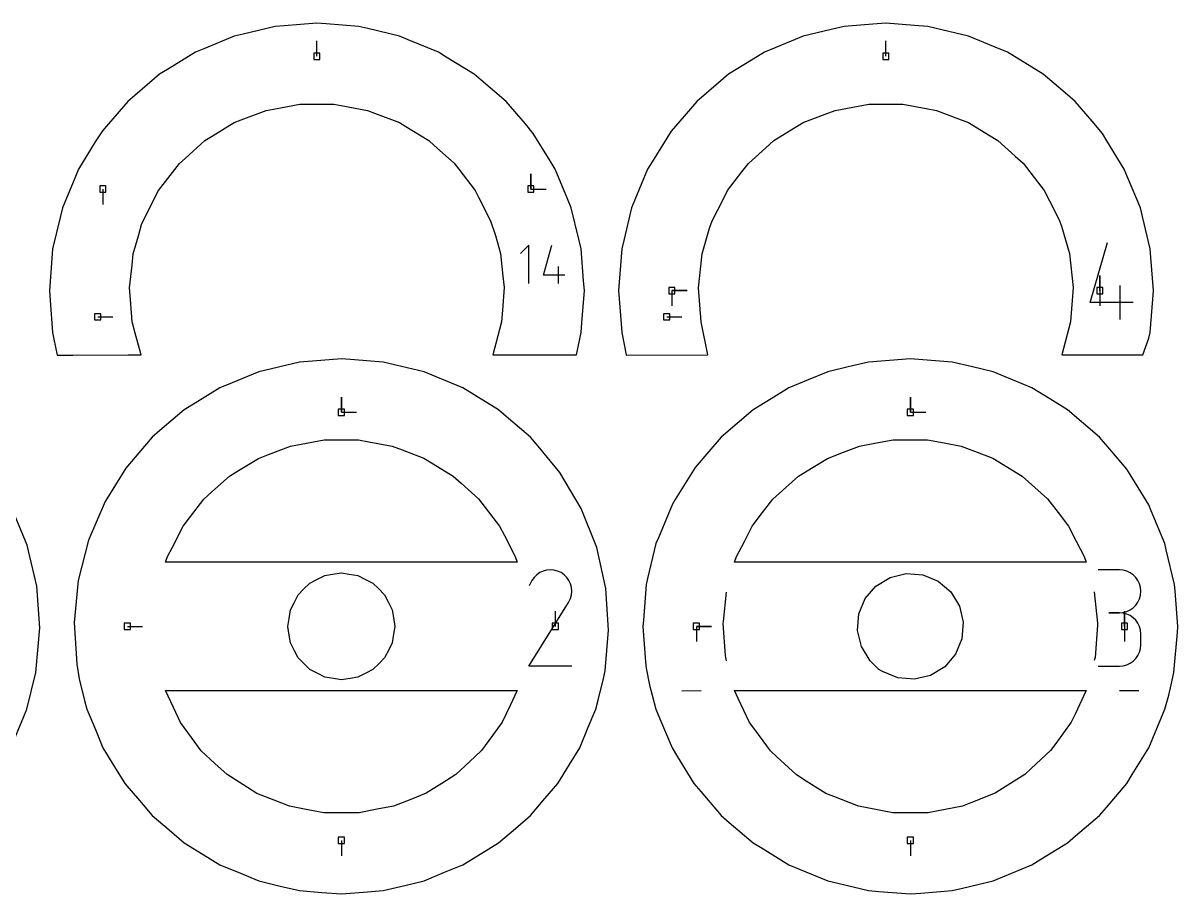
# Model space of a CAD drawing. Extents: x 0 to 800, y 0 to 1000.
# Drawn here: x 385.3 to 493.3, y 784.7 to 866 of the extents above; entities that cross this region are included whole.
import ezdxf

# ---------------------------------------------------------------- set-up
doc = ezdxf.new("R2010")
doc.units = 0
doc.header["$MEASUREMENT"] = 0
for name, color, linetype in [('annotation', 7, 'Continuous'), ('boundary', 7, 'Continuous'), ('hole', 7, 'Continuous')]:
    doc.layers.add(name, color=color, linetype=linetype)

msp = doc.modelspace()

# ---------------------------------------------------------------- linework, layer by layer
at = {"layer": 'annotation', "color": 1}
for p, q in [((412.801513, 862.940407), (412.801513, 864.369157)), ((465.976513, 862.940407), (465.976513, 864.369157)), ((432.801513, 850.535317), (432.801513, 851.964067)), ((432.801513, 850.535317), (432.801513, 851.964067)), ((432.801513, 851.964067), (432.801513, 850.535317)), ((392.801513, 850.535317), (392.801513, 849.106567)), ((432.801513, 850.535317), (434.230263, 850.535317)), ((432.622621, 845.303544), (431.822215, 844.502912)), ((432.622621, 841.703184), (432.622621, 845.303544)), ((433.972643, 842.50359), (434.771018, 845.303544)), ((485.072374, 839.94116), (486.669122, 845.541068)), ((435.372508, 841.703184), (435.372508, 843.30219)), ((435.97174, 842.50359), (433.972643, 842.50359)), ((485.976514, 841.04168), (485.976514, 842.47043)), ((485.976514, 841.04168), (485.976514, 842.47043)), ((485.976514, 842.47043), (485.976514, 841.04168)), ((445.976513, 841.04168), (447.405263, 841.04168)), ((445.976513, 841.04168), (447.405263, 841.04168)), ((447.405263, 841.04168), (445.976513, 841.04168)), ((445.976513, 841.04168), (445.976513, 839.61293)), ((485.976514, 841.04168), (485.976513, 839.61293)), ((487.872102, 838.340348), (487.872102, 841.53836)), ((489.070566, 839.94116), (485.072374, 839.94116)), ((392.317253, 838.604936), (393.746003, 838.604936)), ((445.492253, 838.604936), (446.921003, 838.604936)), ((415.088549, 829.676469), (415.088549, 831.105219)), ((415.088549, 829.676469), (415.088549, 831.105219)), ((415.088549, 831.105219), (415.088549, 829.676469)), ((468.263549, 829.676469), (468.263549, 831.105219)), ((468.263549, 829.676469), (468.263549, 831.105219)), ((468.263549, 831.105219), (468.263549, 829.676469)), ((415.088549, 829.676469), (416.517299, 829.676469)), ((468.263549, 829.676469), (469.692299, 829.676469)), ((433.942435, 814.838124), (433.632105, 814.695093)), ((434.271575, 814.926427), (433.942435, 814.838124)), ((434.611926, 814.958028), (434.271575, 814.926427)), ((434.955887, 814.930953), (434.611926, 814.958028)), ((435.295856, 814.843228), (434.955887, 814.930953)), ((435.624235, 814.692877), (435.295856, 814.843228)), ((487.795623, 814.947805), (485.796866, 814.947805)), ((488.155105, 814.915538), (487.795623, 814.947805)), ((488.493364, 814.822552), (488.155105, 814.915538)), ((488.804776, 814.674564), (488.493364, 814.822552)), ((432.889985, 813.957384), (432.62751, 813.453885)), ((433.098279, 814.252749), (432.889985, 813.957384)), ((433.348186, 814.49931), (433.098279, 814.252749)), ((433.632105, 814.695093), (433.348186, 814.49931)), ((435.917935, 814.484322), (435.624235, 814.692877)), ((435.624235, 814.692877), (435.624235, 814.692877)), ((436.163499, 814.234058), (435.917935, 814.484322)), ((436.358746, 813.949754), (436.163499, 814.234058)), ((436.50149, 813.63908), (436.358746, 813.949754)), ((489.083713, 814.477293), (488.804776, 814.674564)), ((489.324551, 814.23646), (489.083713, 814.477293)), ((489.521662, 813.957781), (489.324551, 814.23646)), ((489.669422, 813.646978), (489.521662, 813.957781)), ((436.589549, 813.309707), (436.50149, 813.63908)), ((436.503779, 812.286095), (436.592877, 812.625544)), ((436.620739, 812.969305), (436.589549, 813.309707)), ((436.592877, 812.625544), (436.620739, 812.969305)), ((450.786048, 810.136279), (451.078974, 812.867458)), ((485.444769, 812.885482), (485.761233, 809.963887)), ((489.762203, 813.309768), (489.669422, 813.646978)), ((489.794381, 812.95187), (489.762203, 813.309768)), ((489.762203, 812.592292), (489.794381, 812.95187)), ((489.794381, 812.95187), (489.794381, 812.95187)), ((432.621865, 805.957274), (436.3157, 811.903874)), ((436.3157, 811.903874), (436.320116, 811.909338)), ((436.3157, 811.903874), (436.3157, 811.903874)), ((436.320116, 811.909338), (436.324351, 811.914849)), ((436.324351, 811.914849), (436.328432, 811.920452)), ((436.328432, 811.920452), (436.332388, 811.926195)), ((436.332388, 811.926195), (436.336246, 811.932124)), ((436.336246, 811.932124), (436.340035, 811.938285)), ((436.340035, 811.938285), (436.343782, 811.944725)), ((436.343782, 811.944725), (436.347514, 811.95149)), ((436.347514, 811.95149), (436.351261, 811.958627)), ((436.351261, 811.958627), (436.503779, 812.286095)), ((436.351261, 811.958627), (436.351261, 811.958627)), ((489.083713, 811.421297), (489.324551, 811.662603)), ((489.324551, 811.662603), (489.521662, 811.941986)), ((489.521662, 811.941986), (489.669422, 812.253773)), ((489.669422, 812.253773), (489.762203, 812.592292)), ((435.088549, 809.676469), (435.088549, 811.105219)), ((487.795623, 810.95029), (486.794833, 810.95029)), ((486.794833, 810.95029), (487.795623, 810.95029)), ((487.795623, 810.95029), (488.155105, 810.982564)), ((488.155105, 810.918023), (487.795623, 810.95029)), ((487.795623, 810.95029), (487.795623, 810.95029)), ((488.155105, 810.982564), (488.493364, 811.075605)), ((488.493364, 810.825037), (488.155105, 810.918023)), ((488.263549, 809.676469), (488.263549, 811.105219)), ((488.263549, 809.676469), (488.263549, 811.105219)), ((488.263549, 811.105219), (488.263549, 809.676469)), ((488.493364, 811.075605), (488.804776, 811.22374)), ((488.804776, 810.677049), (488.493364, 810.825037)), ((488.804776, 811.22374), (489.083713, 811.421297)), ((489.083713, 810.479778), (488.804776, 810.677049)), ((489.324551, 810.238945), (489.083713, 810.479778)), ((395.088548, 809.676469), (396.517298, 809.676469)), ((448.263549, 809.676469), (449.692299, 809.676469)), ((448.263549, 809.676469), (449.692299, 809.676469)), ((449.692299, 809.676469), (448.263549, 809.676469)), ((448.263549, 809.676469), (448.263549, 808.247719)), ((450.765628, 809.945576), (450.786048, 810.136279)), ((450.99403, 806.949208), (450.765628, 809.945576)), ((485.74681, 809.772662), (485.521511, 806.776125)), ((485.761233, 809.963887), (485.74681, 809.772662)), ((488.263549, 809.676469), (488.263549, 808.247719)), ((489.521662, 809.960266), (489.324551, 810.238945)), ((489.669422, 809.649463), (489.521662, 809.960266)), ((489.762203, 809.312253), (489.669422, 809.649463)), ((489.794381, 808.954355), (489.762203, 809.312253)), ((489.794381, 807.953565), (489.794381, 808.954355)), ((489.794381, 808.954355), (489.794381, 808.954355)), ((489.521662, 806.947402), (489.669422, 807.258229)), ((489.669422, 807.258229), (489.762203, 807.595518)), ((489.762203, 807.595518), (489.794381, 807.953565)), ((451.008594, 806.758003), (450.99403, 806.949208)), ((451.085582, 806.467461), (451.008594, 806.758003)), ((485.472556, 806.590666), (485.444806, 806.485481)), ((485.521511, 806.776125), (485.472556, 806.590666)), ((488.493364, 806.082818), (488.804776, 806.230745)), ((488.804776, 806.230745), (489.083713, 806.427955)), ((489.083713, 806.427955), (489.324551, 806.668742)), ((489.324551, 806.668742), (489.521662, 806.947402)), ((436.61938, 805.957274), (432.621865, 805.957274)), ((485.796866, 805.95763), (487.795623, 805.95763)), ((487.795623, 805.95763), (488.155105, 805.989877)), ((487.795623, 805.95763), (487.795623, 805.95763)), ((488.155105, 805.989877), (488.493364, 806.082818)), ((446.909164, 803.665299), (448.726959, 803.666256)), ((487.806416, 803.686723), (489.623786, 803.687681)), ((415.088549, 789.676469), (415.088548, 788.247719)), ((468.263549, 789.676469), (468.263549, 788.247719))]:
    msp.add_line(p, q, dxfattribs=at)
at = {"layer": 'boundary', "color": 5}
for p, q in [((408.890651, 865.733891), (405.915292, 865.01957)), ((409.751041, 865.801604), (408.890651, 865.733891)), ((412.801513, 866.04168), (409.751041, 865.801604)), ((413.661902, 865.973966), (412.801513, 866.04168)), ((416.712375, 865.733891), (413.661902, 865.973966)), ((417.551578, 865.532416), (416.712375, 865.733891)), ((420.526937, 864.818095), (417.551578, 865.532416)), ((462.065652, 865.733891), (460.870422, 865.446941)), ((464.75111, 865.945239), (462.065652, 865.733891)), ((465.976513, 866.04168), (464.75111, 865.945239)), ((468.661972, 865.830331), (465.976513, 866.04168)), ((469.887375, 865.733891), (468.661972, 865.830331)), ((472.506708, 865.105044), (469.887375, 865.733891)), ((405.076089, 864.818095), (402.249104, 863.64712)), ((405.915292, 865.01957), (405.076089, 864.818095)), ((421.324291, 864.48782), (420.526937, 864.818095)), ((424.151276, 863.316845), (421.324291, 864.48782)), ((458.251089, 864.818095), (457.115463, 864.347703)), ((460.870422, 865.446941), (458.251089, 864.818095)), ((473.701937, 864.818095), (472.506708, 865.105044)), ((476.19065, 863.787236), (473.701937, 864.818095)), ((402.249104, 863.64712), (401.45175, 863.316845)), ((457.115463, 864.347703), (454.62675, 863.316845)), ((477.326276, 863.316845), (476.19065, 863.787236)), ((401.45175, 863.316845), (398.842753, 861.718048)), ((424.887147, 862.865902), (424.151276, 863.316845)), ((427.496144, 861.267106), (424.887147, 862.865902)), ((453.578692, 862.674593), (451.281883, 861.267106)), ((454.62675, 863.316845), (453.578692, 862.674593)), ((479.623085, 861.909358), (477.326276, 863.316845)), ((398.106882, 861.267106), (395.780112, 859.279857)), ((398.842753, 861.718048), (398.106882, 861.267106)), ((428.152412, 860.7066), (427.496144, 861.267106)), ((451.281883, 861.267106), (450.347197, 860.46881)), ((480.671144, 861.267106), (479.623085, 861.909358)), ((482.719498, 859.517648), (480.671144, 861.267106)), ((430.479183, 858.719351), (428.152412, 860.7066)), ((450.347197, 860.46881), (448.298844, 858.719351)), ((395.780112, 859.279857), (395.123843, 858.719351)), ((483.654183, 858.719351), (482.719498, 859.517648)), ((395.123843, 858.719351), (393.312426, 856.630768)), ((408.050828, 857.884511), (408.742321, 858.01281)), ((408.742321, 858.01281), (411.193978, 858.46769)), ((411.193978, 858.46769), (411.897272, 858.468059)), ((411.897272, 858.468059), (414.390771, 858.469366)), ((414.390771, 858.469366), (415.082398, 858.341793)), ((415.082398, 858.341793), (417.534531, 857.889487)), ((432.2906, 856.630768), (430.479183, 858.719351)), ((448.298844, 858.719351), (446.704177, 856.880684)), ((461.225828, 857.884511), (463.384125, 858.284961)), ((463.384125, 858.284961), (464.368978, 858.46769)), ((464.368978, 858.46769), (466.564109, 858.468841)), ((466.564109, 858.468841), (467.565771, 858.469366)), ((467.565771, 858.469366), (469.724486, 858.071183)), ((469.724486, 858.071183), (470.709531, 857.889487)), ((485.24885, 856.880684), (483.654183, 858.719351)), ((405.066207, 856.739294), (405.722824, 856.991241)), ((405.722824, 856.991241), (408.050828, 857.884511)), ((417.534531, 857.889487), (418.191411, 857.638227)), ((418.191411, 857.638227), (420.520351, 856.747397)), ((446.704177, 856.880684), (445.905881, 855.945998)), ((458.241208, 856.739294), (460.290647, 857.525676)), ((460.290647, 857.525676), (461.225828, 857.884511)), ((470.709531, 857.889487), (472.759794, 857.105252)), ((472.759794, 857.105252), (473.695351, 856.747397)), ((486.201938, 855.73631), (485.24885, 856.880684)), ((392.75192, 855.974499), (392.096449, 854.953611)), ((393.312426, 856.630768), (392.75192, 855.974499)), ((402.93954, 855.43744), (405.066207, 856.739294)), ((420.520351, 856.747397), (421.120564, 856.380836)), ((421.120564, 856.380836), (423.248595, 855.081212)), ((433.026938, 855.73631), (432.2906, 856.630768)), ((445.905881, 855.945998), (444.123596, 853.080484)), ((455.514712, 855.070251), (457.386906, 856.216327)), ((457.386906, 856.216327), (458.241208, 856.739294)), ((473.695351, 856.747397), (475.568746, 855.603283)), ((392.096449, 854.953611), (390.526349, 852.391441)), ((400.48535, 853.403251), (402.339711, 855.070251)), ((402.339711, 855.070251), (402.93954, 855.43744)), ((423.248595, 855.081212), (423.772113, 854.611583)), ((434.597038, 853.174141), (433.026938, 855.73631)), ((454.769798, 854.400601), (455.514712, 855.070251)), ((475.568746, 855.603283), (476.423596, 855.081212)), ((476.423596, 855.081212), (478.057606, 853.615399)), ((486.624184, 855.047267), (486.201938, 855.73631)), ((488.251677, 852.391441), (486.624184, 855.047267)), ((423.772113, 854.611583), (425.628222, 852.946533)), ((453.137326, 852.933072), (454.769798, 854.400601)), ((398.442146, 850.956564), (399.962326, 852.933072)), ((399.962326, 852.933072), (400.48535, 853.403251)), ((425.628222, 852.946533), (426.057575, 852.389506)), ((435.076676, 852.391441), (434.597038, 853.174141)), ((444.123596, 853.080484), (443.70135, 852.391441)), ((452.526656, 852.13909), (453.137326, 852.933072)), ((478.057606, 853.615399), (478.803223, 852.946533)), ((478.803223, 852.946533), (480.143324, 851.207933)), ((390.175057, 851.543347), (389.025101, 848.767106)), ((390.526349, 852.391441), (390.175057, 851.543347)), ((426.057575, 852.389506), (427.579826, 850.414591)), ((436.226633, 849.615201), (435.076676, 852.391441)), ((443.70135, 852.391441), (442.509359, 849.513719)), ((451.188378, 850.399088), (452.526656, 852.13909)), ((488.560934, 851.644828), (488.251677, 852.391441)), ((489.752925, 848.767106), (488.560934, 851.644828)), ((396.87811, 848.179017), (398.013377, 850.399088)), ((398.013377, 850.399088), (398.442146, 850.956564)), ((427.579826, 850.414591), (427.900686, 849.788754)), ((450.73233, 849.507264), (451.188378, 850.399088)), ((480.143324, 851.207933), (480.754826, 850.414591)), ((480.754826, 850.414591), (481.7563, 848.46122)), ((427.900686, 849.788754), (429.038282, 847.569876)), ((436.577925, 848.767106), (436.226633, 849.615201)), ((442.509359, 849.513719), (442.200102, 848.767106)), ((449.732907, 847.552844), (450.73233, 849.507264)), ((389.025101, 848.767106), (388.810805, 847.874498)), ((437.279426, 845.845151), (436.577925, 848.767106)), ((442.200102, 848.767106), (441.472958, 845.738343)), ((481.7563, 848.46122), (482.213283, 847.569876)), ((489.941579, 847.981306), (489.752925, 848.767106)), ((388.810805, 847.874498), (388.109303, 844.952543)), ((396.11612, 846.168188), (396.426685, 847.209785)), ((396.426685, 847.209785), (396.87811, 848.179017)), ((429.038282, 847.569876), (429.48152, 846.185687)), ((449.491211, 846.880435), (449.732907, 847.552844)), ((482.213283, 847.569876), (482.400686, 847.081476)), ((490.668723, 844.952543), (489.941579, 847.981306)), ((395.644481, 844.489323), (396.11612, 846.168188)), ((429.48152, 846.185687), (429.954919, 844.507317)), ((448.819482, 844.489323), (449.491211, 846.880435)), ((482.400686, 847.081476), (483.129919, 844.507317)), ((437.493722, 844.952543), (437.279426, 845.845151)), ((441.472958, 845.738343), (441.284304, 844.952543)), ((388.03728, 844.037401), (387.801513, 841.04168)), ((388.109303, 844.952543), (388.03728, 844.037401)), ((395.528576, 843.408612), (395.644481, 844.489323)), ((429.954919, 844.507317), (430.182112, 842.409704)), ((437.72949, 841.956822), (437.493722, 844.952543)), ((441.284304, 844.952543), (441.039918, 841.847318)), ((448.478584, 841.310762), (448.819482, 844.489323)), ((483.129919, 844.507317), (483.474151, 841.329114)), ((490.732128, 844.146905), (490.668723, 844.952543)), ((490.976514, 841.04168), (490.732128, 844.146905)), ((395.303583, 841.310762), (395.528576, 843.408612)), ((430.182112, 842.409704), (430.29915, 841.329114)), ((437.801513, 841.04168), (437.72949, 841.956822)), ((441.039918, 841.847318), (440.976513, 841.04168)), ((387.801513, 841.04168), (387.873536, 840.126538)), ((395.386204, 840.226996), (395.303583, 841.310762)), ((430.29915, 841.329114), (430.140976, 839.225169)), ((437.565746, 838.045958), (437.801513, 841.04168)), ((440.976513, 841.04168), (441.220899, 837.936454)), ((448.721586, 838.123216), (448.478584, 841.310762)), ((483.474151, 841.329114), (483.234493, 838.141318)), ((490.913109, 840.236042), (490.976514, 841.04168)), ((387.873536, 840.126538), (388.109304, 837.130816)), ((395.546586, 838.123216), (395.386204, 840.226996)), ((490.668723, 837.130816), (490.913109, 840.236042)), ((430.140976, 839.225169), (430.059492, 838.141318)), ((395.824975, 837.072563), (395.546586, 838.123216)), ((430.059492, 838.141318), (429.521228, 836.101249)), ((437.493722, 837.130816), (437.565746, 838.045958)), ((441.220899, 837.936454), (441.284304, 837.130816)), ((449.326548, 835.032948), (448.721586, 838.123216)), ((483.234493, 838.141318), (482.41894, 835.050304)), ((388.109304, 837.130816), (388.23392, 836.516022)), ((388.23392, 836.516022), (388.535342, 835.028954)), ((396.365378, 835.033061), (395.824975, 837.072563)), ((437.073978, 835.054405), (437.493722, 837.130816)), ((441.284304, 837.130816), (441.707147, 835.044718)), ((489.992632, 835.054271), (490.560639, 836.59614)), ((490.560639, 836.59614), (490.668723, 837.130816)), ((429.521228, 836.101249), (429.24394, 835.050304)), ((388.535342, 835.028954), (389.985841, 835.029714)), ((389.985841, 835.029714), (395.153664, 835.032424)), ((395.153664, 835.032424), (396.365378, 835.033061)), ((411.177687, 834.36868), (408.558354, 833.739833)), ((412.40309, 834.465121), (411.177687, 834.36868)), ((415.088549, 834.676469), (412.40309, 834.465121)), ((416.313952, 834.580029), (415.088549, 834.676469)), ((418.99941, 834.36868), (416.313952, 834.580029)), ((420.19464, 834.081731), (418.99941, 834.36868)), ((429.24394, 835.050304), (430.453515, 835.050939)), ((430.453515, 835.050939), (435.621339, 835.053645)), ((435.621339, 835.053645), (437.073978, 835.054405)), ((441.707147, 835.044718), (441.710342, 835.028954)), ((441.710342, 835.028954), (449.326548, 835.032948)), ((464.352687, 834.36868), (462.445406, 833.910782)), ((466.308118, 834.522575), (464.352687, 834.36868)), ((468.263549, 834.676469), (466.308118, 834.522575)), ((470.21898, 834.522575), (468.263549, 834.676469)), ((472.174411, 834.36868), (470.21898, 834.522575)), ((474.081692, 833.910782), (472.174411, 834.36868)), ((482.41894, 835.050304), (489.992632, 835.054271)), ((407.363125, 833.452884), (404.874412, 832.422026)), ((408.558354, 833.739833), (407.363125, 833.452884)), ((422.813973, 833.452884), (420.19464, 834.081731)), ((423.949599, 832.982492), (422.813973, 833.452884)), ((460.538125, 833.452884), (458.725955, 832.702259)), ((462.445406, 833.910782), (460.538125, 833.452884)), ((475.988973, 833.452884), (474.081692, 833.910782)), ((477.801142, 832.702259), (475.988973, 833.452884)), ((404.874412, 832.422026), (403.738786, 831.951634)), ((426.438312, 831.951634), (423.949599, 832.982492)), ((458.725955, 832.702259), (456.913786, 831.951634)), ((479.613312, 831.951634), (477.801142, 832.702259)), ((403.738786, 831.951634), (401.441977, 830.544147)), ((427.48637, 831.309383), (426.438312, 831.951634)), ((429.783179, 829.901896), (427.48637, 831.309383)), ((456.913786, 831.951634), (455.241352, 830.926765)), ((481.285746, 830.926765), (479.613312, 831.951634)), ((400.393918, 829.901896), (398.345564, 828.152437)), ((401.441977, 830.544147), (400.393918, 829.901896)), ((430.717865, 829.103599), (429.783179, 829.901896)), ((453.568918, 829.901896), (452.077399, 828.628018)), ((455.241352, 830.926765), (453.568918, 829.901896)), ((482.95818, 829.901896), (481.285746, 830.926765)), ((484.449699, 828.628018), (482.95818, 829.901896)), ((432.766218, 827.35414), (430.717865, 829.103599)), ((398.345564, 828.152437), (397.410879, 827.35414)), ((452.077399, 828.628018), (450.585879, 827.35414)), ((485.941219, 827.35414), (484.449699, 828.628018)), ((397.410879, 827.35414), (396.683216, 826.515137)), ((433.493882, 826.515137), (432.766218, 827.35414)), ((450.585879, 827.35414), (449.424714, 826.015305)), ((487.102384, 826.015305), (485.941219, 827.35414)), ((396.683216, 826.515137), (394.933757, 824.466782)), ((435.506649, 824.056682), (433.493882, 826.515137)), ((449.424714, 826.015305), (448.150837, 824.523785)), ((488.488974, 824.3711), (487.102384, 826.015305)), ((448.150837, 824.523785), (446.295846, 821.527961)), ((394.933757, 824.466782), (393.00606, 821.340648)), ((437.504829, 820.685543), (435.506649, 824.056682)), ((488.796435, 823.869369), (488.488974, 824.3711)), ((490.538712, 821.026231), (488.796435, 823.869369)), ((393.00606, 821.340648), (391.453254, 817.742583)), ((446.295846, 821.527961), (445.988385, 821.026231)), ((385.72476, 817.256942), (384.245759, 820.888506)), ((438.951045, 817.043327), (437.504829, 820.685543)), ((445.988385, 821.026231), (444.712324, 817.945546)), ((490.7639, 820.48258), (490.538712, 821.026231)), ((492.039961, 817.401895), (490.7639, 820.48258)), ((386.617454, 813.43872), (385.72476, 817.256942)), ((391.453254, 817.742583), (390.482424, 813.945902)), ((439.80969, 813.219711), (438.951045, 817.043327)), ((444.487137, 817.401895), (443.708709, 814.159517)), ((444.712324, 817.945546), (444.487137, 817.401895)), ((492.17733, 816.829711), (492.039961, 817.401895)), ((492.955758, 813.587333), (492.17733, 816.829711)), ((390.482424, 813.945902), (390.117481, 810.04409)), ((443.708709, 814.159517), (443.571339, 813.587333)), ((386.901852, 809.527856), (386.617454, 813.43872)), ((440.059616, 809.308848), (439.80969, 813.219711)), ((443.571339, 813.587333), (443.309717, 810.263099)), ((493.001927, 813.000703), (492.955758, 813.587333)), ((493.263549, 809.676469), (493.001927, 813.000703)), ((386.526006, 805.371088), (386.901852, 809.527856)), ((390.117481, 810.04409), (390.367407, 806.133227)), ((443.309717, 810.263099), (443.263549, 809.676469)), ((443.263549, 809.676469), (443.525171, 806.352235)), ((493.21738, 809.08984), (493.263549, 809.676469)), ((439.731438, 805.521627), (440.059616, 809.308848)), ((492.877056, 805.376279), (493.21738, 809.08984)), ((443.525171, 806.352235), (443.571339, 805.765606)), ((385.68996, 801.951045), (386.526006, 805.371088)), ((390.367407, 806.133227), (390.596577, 804.777731)), ((439.583478, 804.789693), (439.731438, 805.521627)), ((443.571339, 805.765606), (443.890868, 804.189209)), ((492.64095, 804.208298), (492.877056, 805.376279)), ((390.596577, 804.777731), (391.08195, 802.756013)), ((439.098105, 802.767975), (439.583478, 804.789693)), ((443.890868, 804.189209), (444.119818, 803.235569)), ((492.412, 803.254657), (492.64095, 804.208298)), ((444.119818, 803.235569), (444.487137, 801.951045)), ((492.039961, 801.951045), (492.412, 803.254657)), ((385.404723, 801.262421), (385.68996, 801.951045)), ((391.08195, 802.756013), (391.312137, 801.951045)), ((391.312137, 801.951045), (392.107799, 800.030146)), ((438.159374, 800.247607), (438.86496, 801.951045)), ((438.86496, 801.951045), (439.098105, 802.767975)), ((444.487137, 801.951045), (444.86245, 801.04496)), ((490.914025, 799.232793), (492.039961, 801.951045)), ((384.188712, 798.326708), (385.404723, 801.262421)), ((444.86245, 801.04496), (445.988385, 798.326708)), ((392.107799, 800.030146), (392.813385, 798.326708)), ((437.363712, 798.326708), (438.159374, 800.247607)), ((490.538712, 798.326708), (490.914025, 799.232793)), ((392.813385, 798.326708), (393.899747, 796.553927)), ((436.400335, 796.75462), (437.363712, 798.326708)), ((445.988385, 798.326708), (446.500821, 797.49049)), ((489.001409, 795.818057), (490.538712, 798.326708)), ((393.899747, 796.553927), (394.863124, 794.981839)), ((435.313973, 794.981839), (436.400335, 796.75462)), ((446.500821, 797.49049), (448.038124, 794.981839)), ((488.488974, 794.981839), (489.001409, 795.818057)), ((394.863124, 794.981839), (396.213434, 793.400827)), ((434.116529, 793.57981), (435.313973, 794.981839)), ((448.038124, 794.981839), (448.675063, 794.236078)), ((486.578158, 792.744559), (488.488974, 794.981839)), ((396.213434, 793.400827), (397.410879, 791.998798)), ((432.766218, 791.998798), (434.116529, 793.57981)), ((448.675063, 794.236078), (450.585879, 791.998798)), ((485.941219, 791.998798), (486.578158, 792.744559)), ((397.410879, 791.998798), (398.99189, 790.648489)), ((431.36419, 790.801355), (432.766218, 791.998798)), ((450.585879, 791.998798), (451.33164, 791.361859)), ((451.33164, 791.361859), (453.568918, 789.451046)), ((483.70394, 790.087984), (485.941219, 791.998798)), ((398.99189, 790.648489), (400.393918, 789.451046)), ((429.783179, 789.451046), (431.36419, 790.801355)), ((482.95818, 789.451046), (483.70394, 790.087984)), ((400.393918, 789.451046), (402.166698, 788.364684)), ((428.211092, 788.487669), (429.783179, 789.451046)), ((453.568918, 789.451046), (454.405136, 788.938611)), ((454.405136, 788.938611), (456.913786, 787.401307)), ((480.449529, 787.913742), (482.95818, 789.451046)), ((402.166698, 788.364684), (403.738786, 787.401307)), ((426.438312, 787.401307), (428.211092, 788.487669)), ((479.613312, 787.401307), (480.449529, 787.913742)), ((403.738786, 787.401307), (405.659686, 786.605645)), ((424.734873, 786.69572), (426.438312, 787.401307)), ((456.913786, 787.401307), (457.819871, 787.025994)), ((457.819871, 787.025994), (460.538125, 785.900057)), ((476.895058, 786.27537), (479.613312, 787.401307)), ((405.659686, 786.605645), (407.363125, 785.900057)), ((407.363125, 785.900057), (409.384843, 785.414685)), ((421.021129, 785.469633), (422.813973, 785.900057)), ((422.813973, 785.900057), (424.734873, 786.69572)), ((460.538125, 785.900057), (461.491766, 785.671108)), ((461.491766, 785.671108), (464.352687, 784.984261)), ((473.128052, 785.21321), (475.988973, 785.900057)), ((475.988973, 785.900057), (476.895058, 786.27537)), ((409.384843, 785.414685), (411.177687, 784.984261)), ((411.177687, 784.984261), (413.250444, 784.821131)), ((413.250444, 784.821131), (415.088549, 784.676469)), ((415.088549, 784.676469), (417.161306, 784.839599)), ((417.161306, 784.839599), (418.99941, 784.984261)), ((418.99941, 784.984261), (421.021129, 785.469633)), ((464.352687, 784.984261), (465.330404, 784.907313)), ((465.330404, 784.907313), (468.263549, 784.676469)), ((468.263549, 784.676469), (469.241265, 784.753417)), ((469.241265, 784.753417), (472.174411, 784.984261)), ((472.174411, 784.984261), (473.128052, 785.21321))]:
    msp.add_line(p, q, dxfattribs=at)
at = {"layer": 'hole', "color": 5}
for p, q in [((413.087263, 863.226157), (412.515763, 863.226157)), ((412.515763, 863.226157), (412.515763, 862.654657)), ((412.515763, 862.654657), (413.087263, 862.654657)), ((413.087263, 862.654657), (413.087263, 863.226157)), ((466.262263, 863.226157), (465.690763, 863.226157)), ((465.690763, 863.226157), (465.690763, 862.654657)), ((465.690763, 862.654657), (466.262263, 862.654657)), ((466.262263, 862.654657), (466.262263, 863.226157)), ((393.087263, 850.821067), (392.515763, 850.821067)), ((392.515763, 850.821067), (392.515763, 850.249567)), ((393.087263, 850.249567), (393.087263, 850.821067)), ((433.087263, 850.821067), (432.515763, 850.821067)), ((432.515763, 850.821067), (432.515763, 850.249567)), ((433.087263, 850.249567), (433.087263, 850.821067)), ((392.515763, 850.249567), (393.087263, 850.249567)), ((432.515763, 850.249567), (433.087263, 850.249567)), ((446.262263, 841.32743), (445.690763, 841.32743)), ((445.690763, 841.32743), (445.690763, 840.75593)), ((445.690763, 840.75593), (446.262263, 840.75593)), ((446.262263, 840.75593), (446.262263, 841.32743)), ((486.262264, 841.32743), (485.690764, 841.32743)), ((485.690764, 841.32743), (485.690764, 840.75593)), ((485.690764, 840.75593), (486.262264, 840.75593)), ((486.262264, 840.75593), (486.262264, 841.32743)), ((392.603003, 838.890686), (392.031503, 838.890686)), ((392.031503, 838.890686), (392.031503, 838.319186)), ((392.603003, 838.319186), (392.603003, 838.890686)), ((445.778003, 838.890686), (445.206503, 838.890686)), ((445.206503, 838.890686), (445.206503, 838.319186)), ((445.778003, 838.319186), (445.778003, 838.890686)), ((392.031503, 838.319186), (392.603003, 838.319186)), ((445.206503, 838.319186), (445.778003, 838.319186)), ((415.374299, 829.962219), (414.802799, 829.962219)), ((414.802799, 829.962219), (414.802799, 829.390719)), ((415.374299, 829.390719), (415.374299, 829.962219)), ((468.549299, 829.962219), (467.977799, 829.962219)), ((467.977799, 829.962219), (467.977799, 829.390719)), ((468.549299, 829.390719), (468.549299, 829.962219)), ((414.802799, 829.390719), (415.374299, 829.390719)), ((467.977799, 829.390719), (468.549299, 829.390719)), ((410.337864, 826.5193), (411.322717, 826.70203)), ((411.322717, 826.70203), (413.481013, 827.10248)), ((413.481013, 827.10248), (414.482675, 827.103005)), ((414.482675, 827.103005), (416.677806, 827.104156)), ((416.677806, 827.104156), (417.662851, 826.92246)), ((417.662851, 826.92246), (419.821566, 826.524276)), ((463.512864, 826.5193), (465.084439, 826.81089)), ((465.084439, 826.81089), (466.656014, 827.10248)), ((466.656014, 827.10248), (468.25441, 827.103318)), ((468.25441, 827.103318), (469.852807, 827.104156)), ((469.852807, 827.104156), (471.424687, 826.814216)), ((471.424687, 826.814216), (472.996567, 826.524276)), ((407.353243, 825.374083), (408.288424, 825.732918)), ((408.288424, 825.732918), (410.337864, 826.5193)), ((419.821566, 826.524276), (420.757123, 826.166421)), ((420.757123, 826.166421), (422.807386, 825.382186)), ((460.528243, 825.374083), (462.020554, 825.946692)), ((462.020554, 825.946692), (463.512864, 826.5193)), ((472.996567, 826.524276), (474.489476, 825.953231)), ((474.489476, 825.953231), (475.982386, 825.382186)), ((405.481049, 824.228007), (407.353243, 825.374083)), ((422.807386, 825.382186), (423.662236, 824.860115)), ((423.662236, 824.860115), (425.535631, 823.716001)), ((457.801747, 823.70504), (459.164995, 824.539562)), ((459.164995, 824.539562), (460.528243, 825.374083)), ((475.982386, 825.382186), (477.346509, 824.549094)), ((477.346509, 824.549094), (478.710631, 823.716001)), ((402.994275, 822.237511), (404.626747, 823.70504)), ((404.626747, 823.70504), (405.481049, 824.228007)), ((425.535631, 823.716001), (426.281247, 823.047135)), ((456.613055, 822.636451), (457.801747, 823.70504)), ((478.710631, 823.716001), (479.900445, 822.648662)), ((426.281247, 823.047135), (427.915258, 821.581323)), ((455.424362, 821.567861), (456.613055, 822.636451)), ((479.900445, 822.648662), (481.090258, 821.581323)), ((400.911083, 819.827859), (402.249361, 821.567861)), ((402.249361, 821.567861), (402.994275, 822.237511)), ((427.915258, 821.581323), (428.52676, 820.787981)), ((454.449887, 820.300869), (455.424362, 821.567861)), ((481.090258, 821.581323), (482.06606, 820.315351)), ((428.52676, 820.787981), (429.866862, 819.04938)), ((453.475413, 819.033877), (454.449887, 820.300869)), ((482.06606, 820.315351), (483.041862, 819.04938)), ((400.300413, 819.033877), (400.911083, 819.827859)), ((399.30099, 817.079456), (400.300413, 819.033877)), ((429.866862, 819.04938), (430.323845, 818.158036)), ((430.323845, 818.158036), (431.325318, 816.204665)), ((452.747678, 817.610755), (453.475413, 819.033877)), ((483.041862, 819.04938), (483.77109, 817.627022)), ((398.844942, 816.187633), (399.30099, 817.079456)), ((452.019943, 816.187633), (452.747678, 817.610755)), ((483.77109, 817.627022), (484.500318, 816.204665)), ((398.646122, 815.667848), (398.844942, 816.187633)), ((431.325318, 816.204665), (431.524683, 815.685091)), ((451.821122, 815.667848), (452.019943, 816.187633)), ((484.500318, 816.204665), (484.699684, 815.685091)), ((414.099042, 815.675952), (398.646122, 815.667848)), ((431.524683, 815.685091), (414.099042, 815.675952)), ((476.480037, 815.68078), (451.821122, 815.667848)), ((484.699684, 815.685091), (476.480037, 815.68078)), ((411.563358, 813.135293), (412.149622, 813.721556)), ((412.149622, 813.721556), (412.804728, 814.055349)), ((412.804728, 814.055349), (413.543464, 814.431754)), ((413.543464, 814.431754), (414.269653, 814.546771)), ((414.269653, 814.546771), (415.088549, 814.676471)), ((415.088549, 814.676471), (415.814738, 814.561454)), ((415.814738, 814.561454), (416.633634, 814.431754)), ((416.633634, 814.431754), (417.288739, 814.097961)), ((417.288739, 814.097961), (418.027475, 813.721556)), ((418.027475, 813.721556), (418.547369, 813.201662)), ((465.048083, 813.445017), (466.370003, 814.254205)), ((466.370003, 814.254205), (467.877277, 814.615291)), ((467.877277, 814.615291), (469.422362, 814.492934)), ((469.422362, 814.492934), (470.854015, 813.899106)), ((470.854015, 813.899106), (472.032094, 812.891938)), ((410.667059, 811.876662), (411.043464, 812.615399)), ((411.043464, 812.615399), (411.563358, 813.135293)), ((418.547369, 813.201662), (419.133633, 812.615398)), ((419.133633, 812.615398), (419.467426, 811.960292)), ((464.040914, 812.266937), (465.048083, 813.445017)), ((472.032094, 812.891938), (472.841282, 811.570017)), ((410.333266, 811.221556), (410.667059, 811.876662)), ((419.467426, 811.960292), (419.843831, 811.221556)), ((463.447087, 810.835284), (464.040914, 812.266937)), ((472.841282, 811.570017), (473.202369, 810.062741)), ((410.203566, 810.40266), (410.333266, 811.221556)), ((419.843831, 811.221556), (419.958848, 810.495365)), ((419.958848, 810.495365), (420.088548, 809.676469)), ((463.324728, 809.290198), (463.447087, 810.835284)), ((395.374298, 809.962219), (394.802798, 809.962219)), ((394.802798, 809.962219), (394.802798, 809.390719)), ((394.802798, 809.390719), (395.374298, 809.390719)), ((395.374298, 809.390719), (395.374298, 809.962219)), ((410.088549, 809.676469), (410.203566, 810.40266)), ((410.218249, 808.857575), (410.088549, 809.676469)), ((420.088548, 809.676469), (419.973531, 808.95028)), ((435.374299, 809.962219), (434.802799, 809.962219)), ((434.802799, 809.962219), (434.802799, 809.390719)), ((434.802799, 809.390719), (435.374299, 809.390719)), ((435.374299, 809.390719), (435.374299, 809.962219)), ((448.549299, 809.962219), (447.977799, 809.962219)), ((447.977799, 809.962219), (447.977799, 809.390719)), ((447.977799, 809.390719), (448.549299, 809.390719)), ((448.549299, 809.390719), (448.549299, 809.962219)), ((473.202369, 810.062741), (473.080011, 808.517657)), ((488.549299, 809.962219), (487.977799, 809.962219)), ((487.977799, 809.962219), (487.977799, 809.390719)), ((487.977799, 809.390719), (488.549299, 809.390719)), ((488.549299, 809.390719), (488.549299, 809.962219)), ((410.333266, 808.131386), (410.218249, 808.857575)), ((419.973531, 808.95028), (419.843831, 808.131386)), ((463.685816, 807.782925), (463.324728, 809.290198)), ((473.080011, 808.517657), (472.486183, 807.086004)), ((410.709671, 807.392649), (410.333266, 808.131386)), ((411.043464, 806.737543), (410.709671, 807.392649)), ((419.510038, 807.47628), (419.133633, 806.737543)), ((419.843831, 808.131386), (419.510038, 807.47628)), ((464.495004, 806.461002), (463.685816, 807.782925)), ((411.629728, 806.151278), (411.043464, 806.737543)), ((412.149622, 805.631382), (411.629728, 806.151278)), ((418.613739, 806.217647), (418.027475, 805.631382)), ((419.133633, 806.737543), (418.613739, 806.217647)), ((465.324623, 805.631382), (464.495004, 806.461002)), ((472.486183, 807.086004), (471.479015, 805.907922)), ((412.888358, 805.254978), (412.149622, 805.631382)), ((413.543464, 804.921187), (412.888358, 805.254978)), ((417.37237, 805.29759), (416.633633, 804.921187)), ((418.027475, 805.631382), (417.37237, 805.29759)), ((465.673083, 805.453833), (465.324623, 805.631382)), ((467.104736, 804.860007), (465.673083, 805.453833)), ((470.157094, 805.098736), (468.64982, 804.737648)), ((471.479015, 805.907922), (470.157094, 805.098736)), ((414.362359, 804.791486), (413.543464, 804.921187)), ((415.088549, 804.676468), (414.362359, 804.791486)), ((415.907444, 804.806169), (415.088549, 804.676468)), ((416.633633, 804.921187), (415.907444, 804.806169)), ((468.64982, 804.737648), (467.104736, 804.860007)), ((398.652414, 803.66785), (416.078055, 803.676989)), ((399.400235, 802.097317), (398.652414, 803.66785)), ((416.078055, 803.676989), (431.530975, 803.685094)), ((431.530975, 803.685094), (430.869275, 802.29166)), ((451.827414, 803.66785), (460.047061, 803.672161)), ((452.18016, 802.927032), (451.827414, 803.66785)), ((453.238397, 800.704582), (452.18016, 802.927032)), ((460.047061, 803.672161), (484.705976, 803.685094)), ((484.705976, 803.685094), (483.650071, 801.461529)), ((400.063397, 800.704582), (399.400235, 802.097317)), ((430.869275, 802.29166), (430.123102, 800.72034)), ((483.650071, 801.461529), (483.298102, 800.72034)), ((401.091314, 799.301301), (400.063397, 800.704582)), ((430.123102, 800.72034), (429.21286, 799.474968)), ((453.723264, 800.042657), (453.238397, 800.704582)), ((455.177864, 798.056883), (453.723264, 800.042657)), ((483.298102, 800.72034), (481.845588, 798.733043)), ((402.002863, 798.056883), (401.091314, 799.301301)), ((429.21286, 799.474968), (428.186415, 798.07061)), ((481.845588, 798.733043), (481.361416, 798.07061)), ((403.274721, 796.870213), (402.002863, 798.056883)), ((428.186415, 798.07061), (427.059645, 797.0171)), ((455.777797, 797.497133), (455.177864, 798.056883)), ((481.361416, 798.07061), (479.563378, 796.389478)), ((404.402595, 795.817883), (403.274721, 796.870213)), ((427.059645, 797.0171), (425.789032, 795.829099)), ((457.577595, 795.817883), (455.777797, 797.497133)), ((405.873659, 794.889565), (404.402595, 795.817883)), ((425.789032, 795.829099), (424.485368, 795.004505)), ((458.271494, 795.379997), (457.577595, 795.817883)), ((460.353188, 794.066341), (458.271494, 795.379997)), ((478.964032, 795.829099), (476.883717, 794.513258)), ((479.563378, 796.389478), (478.964032, 795.829099)), ((407.178188, 794.066341), (405.873659, 794.889565)), ((424.485368, 795.004505), (423.015278, 794.074643)), ((476.883717, 794.513258), (476.190278, 794.074643)), ((408.796716, 793.429025), (407.178188, 794.066341)), ((410.232015, 792.863858), (408.796716, 793.429025)), ((421.580573, 793.507972), (419.962713, 792.86896)), ((423.015278, 794.074643), (421.580573, 793.507972)), ((461.116646, 793.76572), (460.353188, 794.066341)), ((463.407015, 792.863858), (461.116646, 793.76572)), ((476.190278, 794.074643), (473.900855, 793.170381)), ((411.941078, 792.539958), (410.232015, 792.863858)), ((413.456662, 792.252726), (411.941078, 792.539958)), ((415.196147, 792.253636), (413.456662, 792.252726)), ((416.738708, 792.254443), (415.196147, 792.253636)), ((418.447431, 792.580137), (416.738708, 792.254443)), ((419.962713, 792.86896), (418.447431, 792.580137)), ((464.213178, 792.711075), (463.407015, 792.863858)), ((466.631662, 792.252726), (464.213178, 792.711075)), ((467.452175, 792.253156), (466.631662, 792.252726)), ((469.913709, 792.254443), (467.452175, 792.253156)), ((470.71971, 792.408073), (469.913709, 792.254443)), ((473.137714, 792.86896), (470.71971, 792.408073)), ((473.900855, 793.170381), (473.137714, 792.86896)), ((415.374299, 789.962219), (414.802799, 789.962219)), ((414.802799, 789.962219), (414.802799, 789.390719)), ((415.374299, 789.390719), (415.374299, 789.962219)), ((468.549299, 789.962219), (467.977799, 789.962219)), ((467.977799, 789.962219), (467.977799, 789.390719)), ((468.549299, 789.390719), (468.549299, 789.962219)), ((414.802799, 789.390719), (415.374299, 789.390719)), ((467.977799, 789.390719), (468.549299, 789.390719))]:
    msp.add_line(p, q, dxfattribs=at)

doc.saveas('drawing.dxf')
